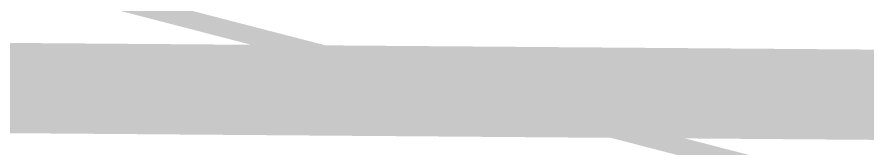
# Model space of a CAD drawing. Header units: metres. Extents: x 326467 to 340077, y 1811030 to 1824953.
# Drawn here: x 328664.09 to 328692.71, y 1812652.33 to 1812656.76 of the extents above; entities that cross this region are included whole.
import ezdxf

# ---------------------------------------------------------------- set-up
doc = ezdxf.new("R2010")
doc.units = ezdxf.units.M
doc.header["$MEASUREMENT"] = 0
doc.layers.add('HAZARDS LINE', color=1, linetype='Continuous')
doc.layers.add('SURVEY PLOT BOUNDARY', color=35, linetype='Continuous')

# ---------------------------------------------------------------- blocks, each defined once
blk = doc.blocks.new('16')
at = {"layer": 'HAZARDS LINE', "lineweight": 18, "const_width": 3.032141915622218}
blk.add_lwpolyline([(328659.0678120443, 1812654.41007088), (328663.1102948951, 1812654.378876221), (328667.1526935222, 1812654.347682211), (328671.195176373, 1812654.316487552), (328675.2375750001, 1812654.285293542), (328679.2799736272, 1812654.254099532), (328683.322456478, 1812654.222904873), (328687.3648551051, 1812654.191710863), (328691.4073379558, 1812654.160516204), (328695.4497365829, 1812654.129322194), (328699.49213521, 1812654.098128185), (328703.5346180607, 1812654.066933525), (328707.5770166878, 1812654.035739516), (328711.6194995386, 1812654.004544856), (328715.6618981657, 1812653.973350846), (328723.7467796436, 1812653.910962177)], dxfattribs=at)
at = {"layer": 'SURVEY PLOT BOUNDARY', "lineweight": 18, "const_width": 0.6064283831244436}
blk.add_lwpolyline([(329082.5248305947, 1812521.756355253), (328901.1457629028, 1812591.892328461), (328872.9424016929, 1812604.239905077), (328848.8437533044, 1812624.642433167), (328808.4506293478, 1812628.997448279), (328800.459345497, 1812641.189054197), (328711.5571011206, 1812645.918400023), (328663.1414941042, 1812658.421948637), (328606.6722048189, 1812675.030958336), (328594.4513270869, 1812662.995323766), (328574.4263614081, 1812687.409813836), (328582.6048405131, 1812699.476642416), (328558.4750771392, 1812715.836097438), (328546.2853143926, 1812707.843535934)], dxfattribs=at)
blk.add_lwpolyline([(328808.4506293478, 1812628.997448279), (328800.2097518248, 1812608.844474866), (328723.2163930901, 1812585.178731099), (328658.5062262819, 1812581.634767386), (328569.9159739958, 1812626.794837376), (328565.873491145, 1812626.826032036), (328594.4513270869, 1812662.995323766), (328606.6722048189, 1812675.030958336), (328663.1414941042, 1812658.421948637), (328711.5571011206, 1812645.918400023), (328800.459345497, 1812641.189054197)], close=True, dxfattribs=at)

msp = doc.modelspace()

# ---------------------------------------------------------------- block references
msp.add_blockref('16', (0, 0))

doc.saveas('drawing.dxf')
